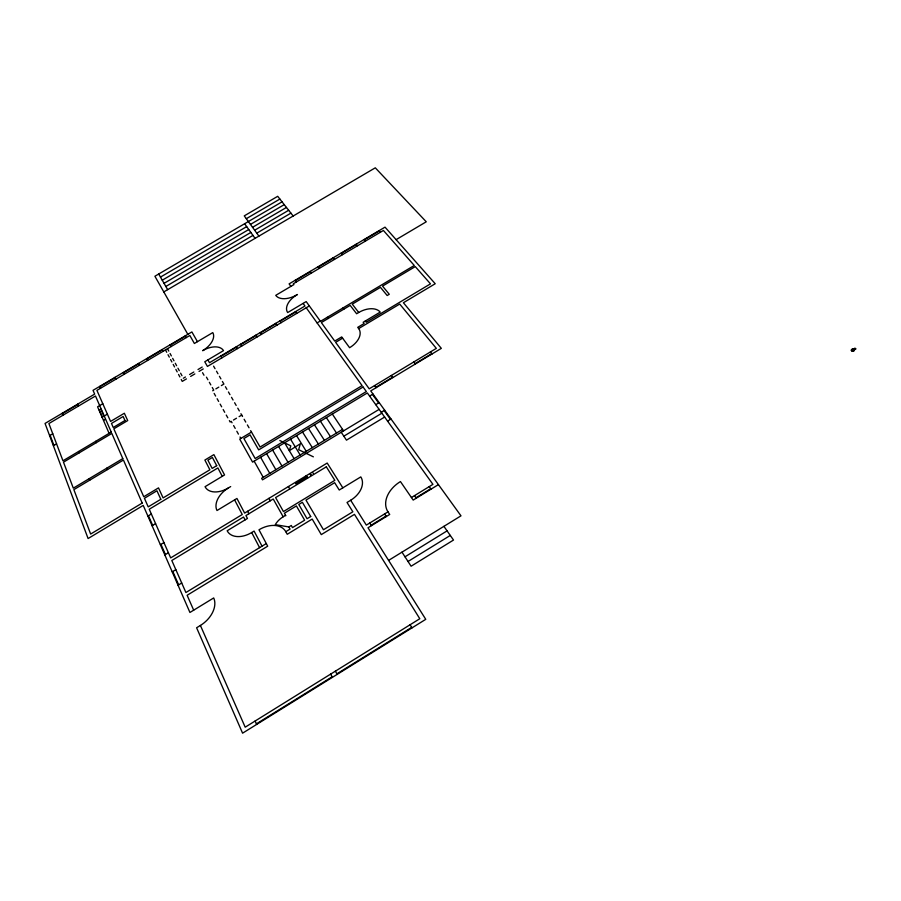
<?xml version="1.0" encoding="UTF-8"?>
<svg xmlns="http://www.w3.org/2000/svg" width="901" height="901" viewBox="0 0 901 901"><rect width="100%" height="100%" fill="white"/><g stroke="black" fill="none" stroke-linecap="round" stroke-linejoin="round"><path stroke-width="1.35" d="M256.402 723.852L332.109 676.809M336.861 673.858L411.701 627.344M851.513 350.32L853.382 349.16M853.551 349.059L855.207 348.203L853.754 349.104M853.945 349.374L854.283 350.038A1.408 0.946 -8.9 0 1 852.436 351.03L851.524 350.388L853.585 349.216M852.166 350.962L854.204 349.689M854.373 349.588L855.95 348.777L854.441 349.723A1.611 1.081 -8.9 0 1 852.369 351.165L851.332 350.455A1.611 1.081 -8.9 0 1 853.405 349.014L853.776 349.115M852.357 351.018L854.261 349.836M388.59 560.399L460.985 515.834L370.728 390.91L441.332 348.36L403.4 302.747L435.217 283.736L385.02 227.153L289.097 283.883L290.888 286.383M405 556.807L447.076 530.88M408.029 561.492L450.275 535.442M371.144 525.215L386.011 516.104M415.969 497.769L430.757 488.714M438.438 484.614L413.187 500.078L400.438 481.562A27.469 19.608 -28.3 0 0 387.993 511.858L366.335 525.114L350.669 500.258A21.061 14.517 -30.5 0 0 360.794 476.899L339.238 490.02L334.643 482.688L305.98 500.111L323.448 529.754L352.854 511.791L347.031 502.476L350.669 500.258M197.454 341.67L191.879 331.94L93.028 390.336L94.673 394.109L45.05 423.436L88.095 538.539L143.225 505.405L189.931 612.466L213.695 597.949A23.674 16.207 -38.4 0 1 200.405 625.452L196.609 627.772L242.583 733.177L425.756 619.325L368.002 527.749L389.705 514.46L387.993 511.858M411.419 497.521L432.93 484.355L367.349 392.949L252.584 462.112L239.722 439.125L251.492 432.063M285.808 515.732L284.401 513.221L296.395 505.934L304.639 520.215L292.487 527.614L291.293 525.474L288.861 526.95L275.278 524.641A17.063 11.747 -33.2 0 1 283.173 516.78L285.572 515.316M178.049 585.233L181.72 582.992M266.302 543.562L185.91 592.52L171.809 560.49L243.552 516.994L245.072 519.911M193.681 610.168L187.126 595.279L267.698 546.186L258.992 529.788A22.897 15.745 -34.4 0 1 285.797 531.691L290.066 529.09L288.861 526.95M164.827 554.915L168.408 552.752M387.565 421.116L391.034 419.021M307.083 476.46L295.686 483.364L296.035 483.961L307.444 477.057M310.214 474.557L310.8 474.196M312.962 472.89L313.323 473.487M310.575 475.154L311.172 474.793M172.215 571.853L175.841 569.646M283.173 516.78L273.228 499.008L245.928 515.552L247.46 518.458L227.165 530.768A20.96 14.044 -34.2 0 0 251.683 532.536L254.093 531.072L262.033 546.164M342.83 487.835L327.198 463.046L244.633 513.086L236.94 498.456L216.995 510.518A20.565 13.549 -33.9 0 1 228.358 487.97L230.679 486.574M375.762 404.673L379.175 402.601M342.549 429.383L261.628 478.285L262.506 479.85L379.13 409.369M160.378 544.745L163.937 542.593M381.224 412.275L384.659 410.192M343.844 436.185L381.878 413.187M384.637 417.05L346.468 440.15L341.242 432.266M147.877 516.082L151.345 513.987M375.785 387.362L392.645 377.204M415.057 363.689L431.827 353.597M152.089 525.734L155.591 523.627M369.624 396.113L373.014 394.075M233.46 420.035L236.49 418.21M239.092 416.656L241.727 415.079M358.666 328.583L357.72 327.345L364.128 323.515L363.182 322.276L380.211 312.106A17.446 10.744 -26.6 0 0 358.733 312.489L356.616 313.751L350.185 305.383L321.342 322.558L334.733 341.085L341.693 336.918L349.599 347.707A18.775 11.612 -27.5 0 0 358.666 328.583L399.706 304.054L436.332 348.372L369.219 388.815L335.645 342.346L342.605 338.179M317.107 322.918L320.249 321.038M212.67 390.775L213.74 390.144L212.276 387.52M215.88 388.86L218.819 387.115M221.342 385.605L223.899 384.085L222.401 381.483M102.804 403.727L97.59 406.813L109.1 433.347M49.611 435.634L52.765 433.775M296.936 294.807A17.964 10.621 -28 0 0 287.667 312.557L306.182 301.576L320.474 321.342L414.28 265.48L383.409 230.453L293.309 283.759L293.917 284.592L275.74 295.348A17.615 10.215 -28 0 0 296.936 294.807L297.443 294.503M396.113 239.655L426.263 221.792L375.289 167.823L163.791 291.924M53.396 445.747L56.572 443.855M102.117 417.264L107.388 414.145M183.331 378.24L185.426 376.99M189.615 374.501L193.805 372.012M197.995 369.534L202.184 367.045M220.903 356.345L236.546 347.065M240.702 344.587L256.301 335.33M260.445 332.863L275.999 323.639M280.132 321.173L295.641 311.971M186.451 378.893L182.25 381.393L181.236 379.479M190.652 376.404L194.853 373.915M199.053 371.415L203.243 368.926M309.325 305.923L207.433 366.437L204.775 361.763L223.504 350.635A18.178 10.711 -31.2 0 0 202.624 350.692A17.817 10.305 -31 0 0 212.771 332.604L194.379 343.484L189.841 335.487L96.925 390.392L110.586 421.42L124.349 413.255L127.705 420.576L113.841 428.82L143.755 496.744L158.508 487.88L163.104 497.915L209.877 469.781L204.876 460.051L213.886 454.633L224.563 474.94L205.045 486.698A20.115 12.963 -33.5 0 0 228.358 487.97M99.831 386.709L115.204 377.632M123.381 372.8L138.698 363.745M146.852 358.936L162.124 349.915M170.244 345.106L185.46 336.118M62.27 413.649L77.779 404.481M295.337 280.594L310.394 271.674M318.425 266.933L333.438 258.046M341.434 253.316L356.402 244.464M364.376 239.756L379.287 230.926M282.047 201.835L154.904 276.247L187.836 334.327M160.468 277.103L246.683 226.624M250.444 224.417L284.243 204.628M162.248 280.211L248.755 229.53M252.539 227.311L286.45 207.444M164.038 283.342L250.85 232.447M254.645 230.228L288.669 210.282M165.84 286.484L252.956 235.398M256.762 233.168L290.91 213.132M246.311 218.695L279.873 199.065M279.851 440.521L290.798 445.849L289.322 450.68L300.348 443.754L298.67 449.689L313.368 456.841M379.062 230.667L380.425 232.221M364.15 239.497L365.479 241.063M356.188 244.205L357.494 245.782M430.453 351.919L432.097 353.924M341.22 253.057L342.504 254.656M333.224 257.787L334.496 259.387M413.717 361.999L415.327 364.038M293.163 216.015L277.711 196.305L244.261 215.868L258.902 236.118M358.733 312.489L352.268 304.133L380.459 287.34L387.171 295.528L389.277 294.278L382.542 286.101L415.271 266.606L430.487 283.86L366.256 322.243L365.31 321.004M318.211 266.662L319.461 268.284M342.999 307.928L343.9 309.122M391.349 375.48L392.904 377.542M310.192 271.404L311.431 273.037M327.288 317.287L328.167 318.492M374.512 385.617L376.044 387.712M295.134 280.312L296.339 281.968M372.451 394.413L378.611 402.95M384.085 410.541L390.46 419.37M303.108 303.4L304.977 306.013L209.505 362.698L207.894 359.904M306.227 307.759L362.101 385.628L260.096 447.031L250.658 430.622M244.621 223.741L255.084 238.36M429.248 486.608L431.05 489.142M295.438 311.678L296.677 313.435M443.911 526.353L453.507 540.048L411.093 566.222L401.992 552.155M414.494 495.629L416.273 498.197M279.941 320.88L281.146 322.659M275.796 323.335L277.001 325.126M332.323 414.055L343.54 430.869M326.376 417.636L336.512 433.032M384.592 513.942L386.292 516.543M320.418 421.229L330.476 436.681M260.254 332.57L261.425 334.372M314.46 424.821L324.428 440.341M256.098 335.026L257.269 336.839M369.748 523.03L371.415 525.655M308.502 428.414L318.368 444.002M302.522 432.007L312.32 447.651M240.522 344.283L241.648 346.119M296.553 435.611L306.25 451.322M410.101 624.753L412.016 627.862M236.355 346.761L237.481 348.597M290.572 439.215L300.179 454.982M306.058 475.852L307.5 478.24M284.592 442.83L294.109 458.654M278.6 446.434L288.027 462.326M220.722 356.041L221.815 357.9M272.609 450.038L281.945 466.008M288.399 486.563L289.795 488.973M266.606 453.665L275.864 469.68M213.582 366.144L215.035 368.667M216.499 371.201L217.963 373.757M219.427 376.314L220.914 378.893M225.408 386.709L226.917 389.333M228.437 391.98L229.969 394.649M231.512 397.318L233.055 400.01M234.609 402.713L236.175 405.439M237.751 408.176L239.339 410.924M240.927 413.694L242.527 416.476M244.137 419.269L245.748 422.085M247.381 424.912L249.014 427.761M158.711 274.028L167.665 289.66M260.603 457.28L269.759 473.363M185.302 335.825L186.293 337.593M254.15 461.166L263.216 477.316M206.464 377.17L207.906 379.738M209.359 382.317L210.811 384.907M232.041 422.76L231.253 421.353L230.149 422.017L229.361 420.609M233.618 425.576L235.206 428.403M236.805 431.252L238.416 434.124M240.026 437.008L240.849 438.449M202.556 372.699L203.986 375.244M214.145 393.41L215.632 396.068M217.13 398.738L218.628 401.418M220.137 404.11L221.657 406.824M223.178 409.55L224.709 412.298M226.252 415.057L227.807 417.827M268.915 498.366L270.266 500.81M285.797 531.691L287.239 534.282L312.196 519.066L321.285 534.62L354.465 514.358L419.798 618.728L245.196 727.186L200.405 625.452M170.086 344.813L171.055 346.592M167.496 348.698L168.769 351.086M170.064 353.496L171.359 355.906M172.665 358.339L173.972 360.783M175.29 363.238L176.607 365.705M177.936 368.182L179.276 370.683M180.617 373.183L181.968 375.706M165.457 349.903L166.73 352.291M168.014 354.701L169.309 357.123M170.604 359.555L171.911 361.999M173.217 364.454L174.535 366.932M175.864 369.41L177.193 371.91M178.533 374.422L179.873 376.945M335.42 671.144L337.143 674.398M161.966 349.611L162.912 351.401M247.595 511.284L248.901 513.75M330.678 674.094L332.401 677.349M222.265 476.325L217.884 467.946L149.251 509.234L170.672 557.899L242.256 514.516L234.598 499.875M251.683 532.536L259.589 547.65M854.452 349.757L853.337 349.149A1.408 0.946 -8.9 0 0 851.501 350.14L851.524 350.388M146.705 358.632L147.618 360.445M138.551 363.441L139.452 365.265M123.234 372.496L124.113 374.332M115.058 377.328L115.914 379.175M255.129 721.025L256.661 724.427M99.696 386.405L100.529 388.275M148.451 515.732L152.674 525.384M160.975 544.384L165.424 554.554M172.812 571.482L178.657 584.862M103.964 416.172L100.856 409.043L99.29 409.966L102.387 417.107M105.338 419.314L103.75 420.26M95.72 441.31L96.294 442.684M106.892 468.103L107.501 469.556M77.655 404.166L78.443 406.081M78.556 451.514L79.108 452.899M89.289 478.611L89.875 480.075M62.146 413.334L62.912 415.271M50.141 435.318L53.925 445.432M310.71 516.521L307.061 518.739L298.794 504.481L302.387 502.296L310.71 516.521M326.331 466.819L275.593 497.577L283.455 511.554L334.823 480.346L326.331 466.819M160.817 499.289L148.203 506.869L144.43 498.298L156.943 490.775L160.817 499.289M216.702 465.682L212.152 468.419L207.894 460.174L212.399 457.471L216.702 465.682M363.092 387.013L258.677 449.881L250.073 434.845L243.901 438.55L255.163 458.53L366.347 391.541L363.092 387.013M142.2 503.062L90.641 534.045L73.859 489.637L123.437 460.039L142.2 503.062M122.806 458.609L73.308 488.151L63.487 462.179L111.825 433.437L122.806 458.609M124.969 420.508L113.244 427.468L111.476 423.425L123.144 416.499L124.969 420.508M111.24 432.075L62.957 460.783L48.902 423.549L95.495 396.001L111.24 432.075"/></g></svg>
